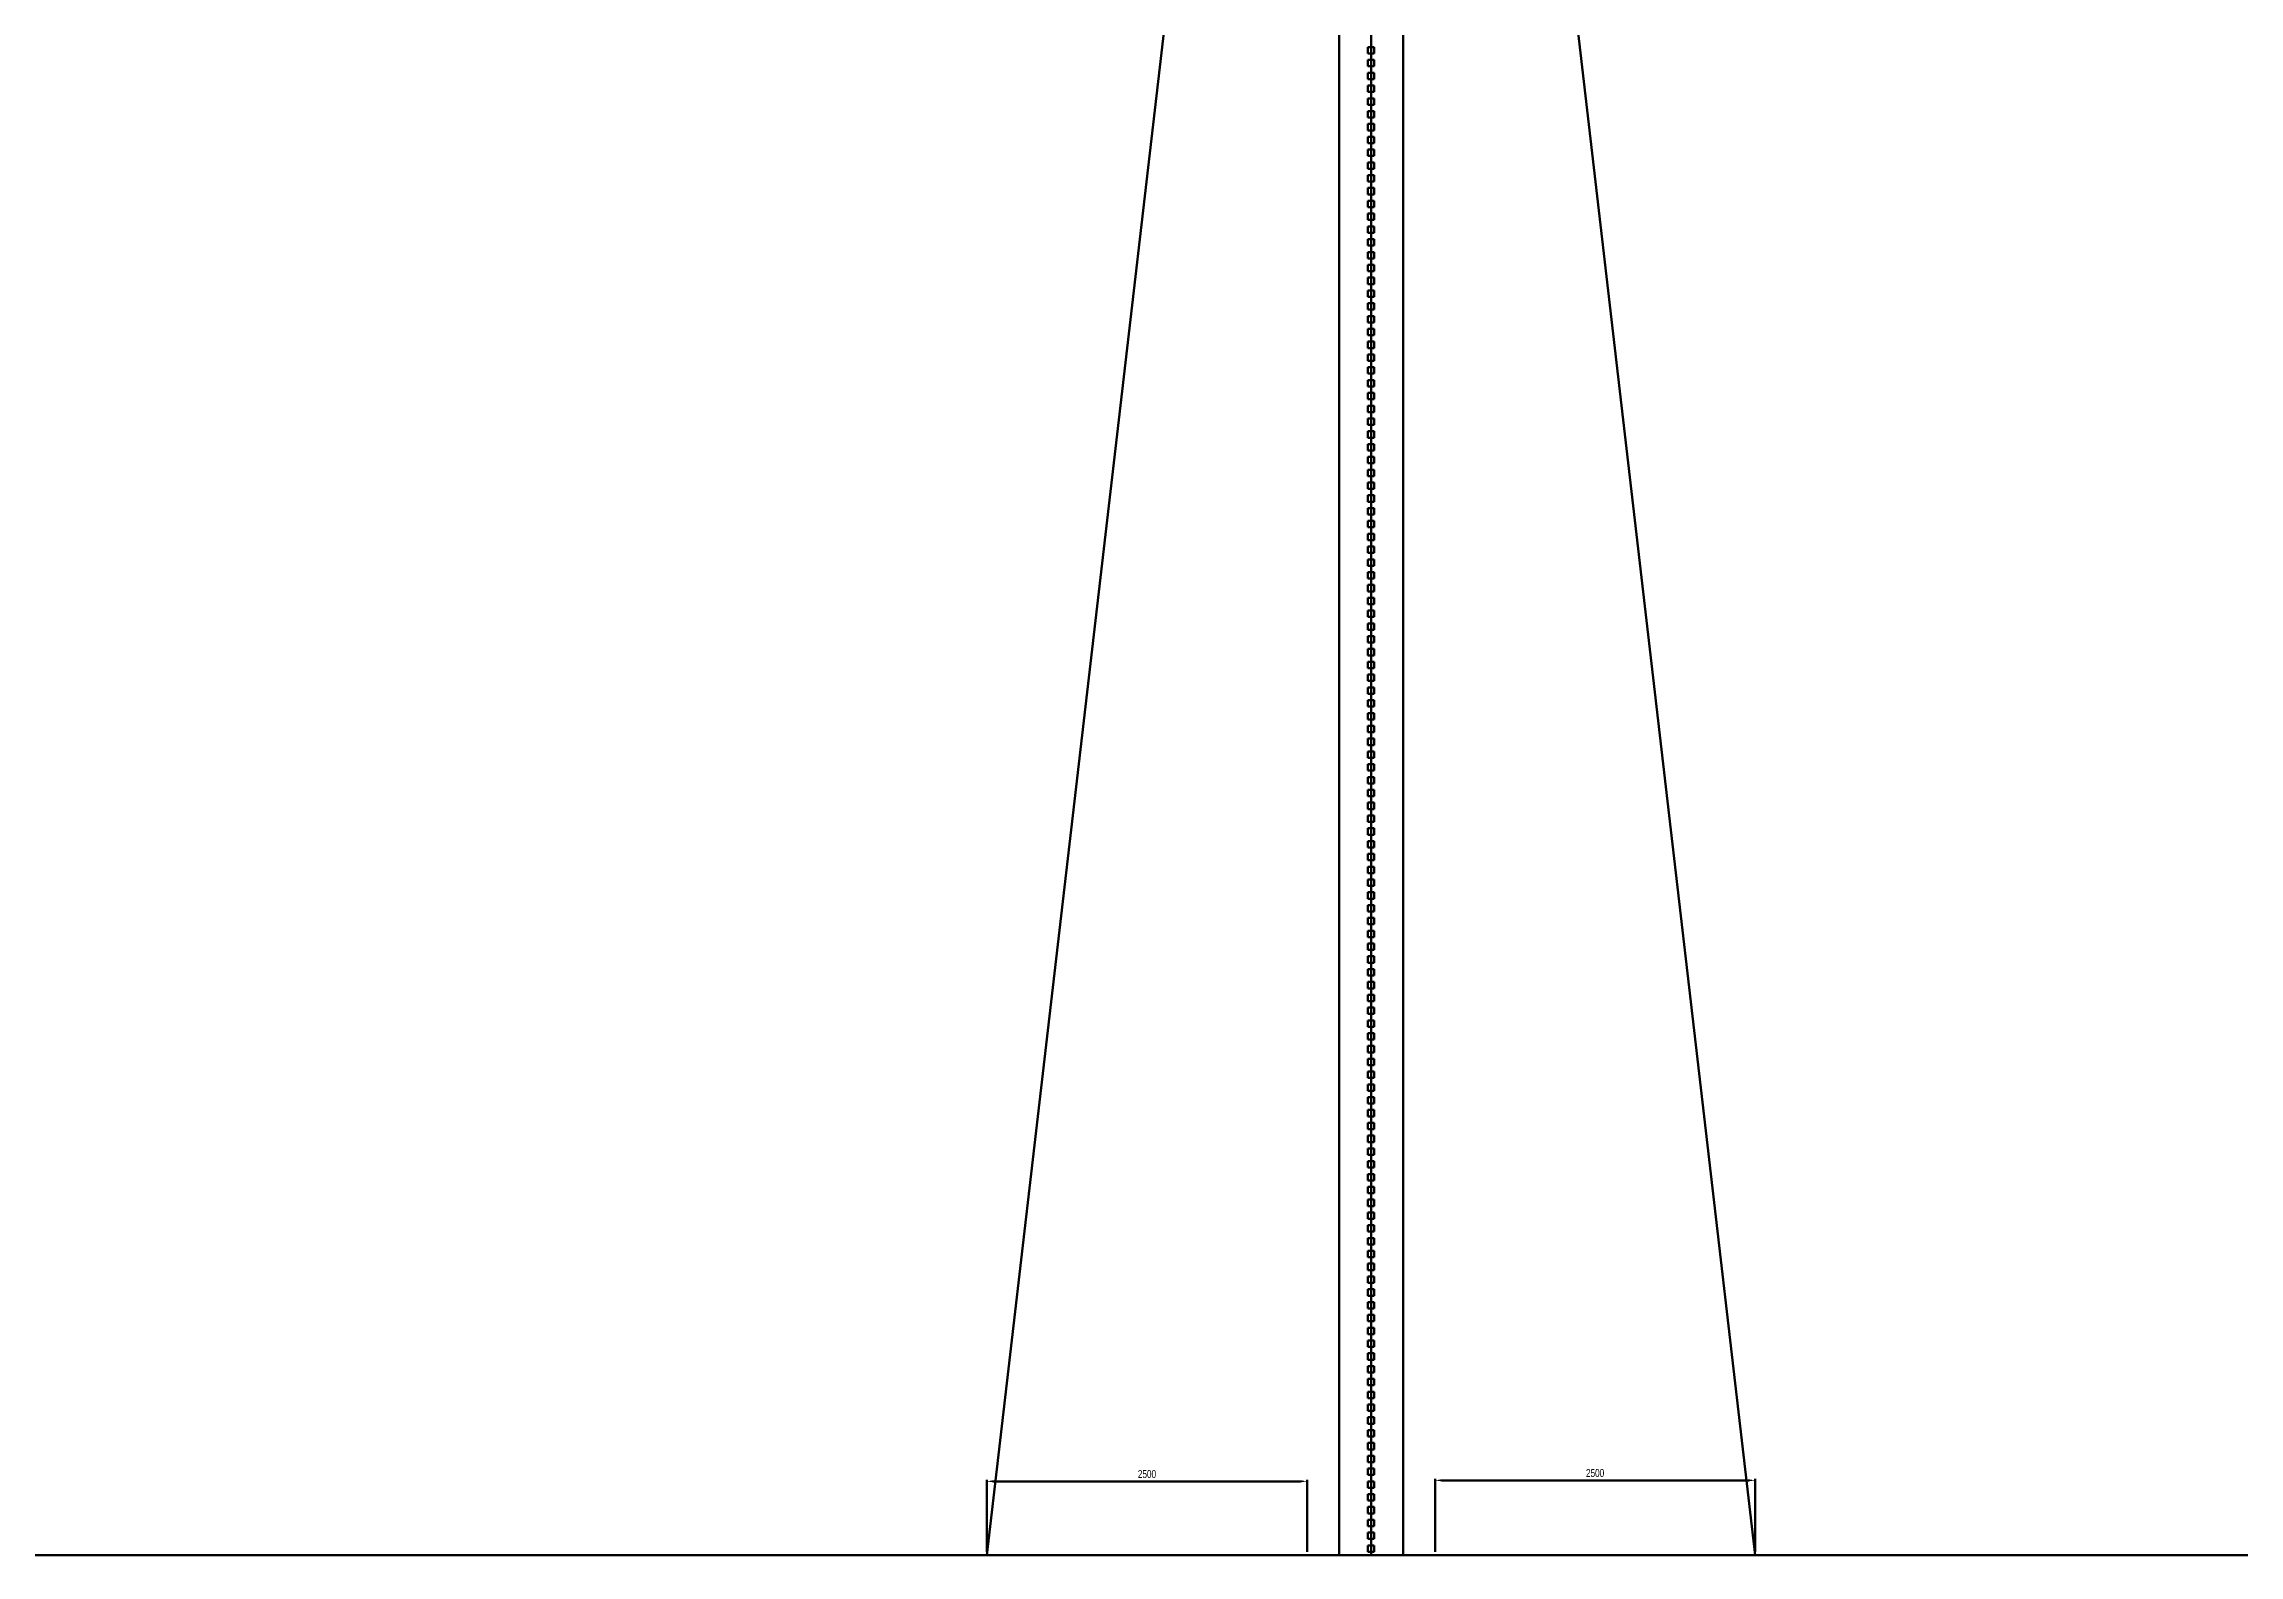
# Model space of a CAD drawing. Header units: millimetres. Extents: x 87961 to 634375, y 789523 to 1897921.
# Drawn here: x 130652 to 147798, y 1040118 to 1051919 of the extents above; entities that cross this region are included whole.
import ezdxf

# ---------------------------------------------------------------- set-up
doc = ezdxf.new("R2010")
doc.units = ezdxf.units.MM
doc.header["$LTSCALE"] = 30
doc.layers.add('DDIMS', color=2, linetype='Continuous', lineweight=100)
doc.styles.add('DM25', font='swisscl.ttf', dxfattribs={"height": 62.5})
doc.dimstyles.new('DM25', dxfattribs={"dimtxt": 62.5, "dimasz": 50, "dimexe": 13, "dimexo": 25, "dimgap": 25, "dimtad": 1, "dimdec": 0, "dimzin": 0, "dimdsep": 46, "dimtxsty": 'DM25', "dimcen": 25, "dimclrd": 3, "dimclre": 3, "dimclrt": 1, "dimadec": 0, "dimazin": 0, "dimtfac": 0.02, "dimtdec": 0, "dimtmove": 0, "dimatfit": 3, "dimfxl": 0, "dimtolj": 1, "dimtzin": 0, "dimlwd": -1, "dimlwe": -1, "dimarcsym": 0})

# ---------------------------------------------------------------- blocks, each defined once
blk = doc.blocks.new('*D376')
at = {"layer": 'DDIMS', "color": 3, "transparency": 16777216}
for p, q in [((138018, 1040143), (138018, 1040707)), ((138068, 1040694), (140468, 1040694)), ((140518, 1040143), (140518, 1040707))]:
    blk.add_line(p, q, dxfattribs=at)
for points in [[(138068, 1040703), (138068, 1040686), (138018, 1040694)], [(140468, 1040703), (140468, 1040686), (140518, 1040694)]]:
    blk.add_solid(points, dxfattribs=at)
at = {"layer": 'Defpoints', "color": 0, "transparency": 16777216}
for p in [(140518, 1040694), (138018, 1040118), (140518, 1040118)]:
    blk.add_point(p, dxfattribs=at)
at = {"layer": 'DDIMS', "color": 1, "transparency": 16777216, "insert": (139268, 1040751), "char_height": 62.5, "attachment_point": 5, "style": 'DM25'}
blk.add_mtext('\\A1;2500', dxfattribs=at)
blk = doc.blocks.new('*D377')
at = {"layer": 'DDIMS', "color": 3, "transparency": 16777216}
for p, q in [((141518, 1040143), (141518, 1040715)), ((141568, 1040702), (143968, 1040702)), ((144018, 1040143), (144018, 1040715))]:
    blk.add_line(p, q, dxfattribs=at)
for points in [[(141568, 1040710), (141568, 1040694), (141518, 1040702)], [(143968, 1040710), (143968, 1040694), (144018, 1040702)]]:
    blk.add_solid(points, dxfattribs=at)
at = {"layer": 'Defpoints', "color": 0, "transparency": 16777216}
for p in [(144018, 1040702), (141518, 1040118), (144018, 1040118)]:
    blk.add_point(p, dxfattribs=at)
at = {"layer": 'DDIMS', "color": 1, "transparency": 16777216, "insert": (142768, 1040759), "char_height": 62.5, "attachment_point": 5, "style": 'DM25'}
blk.add_mtext('\\A1;2500', dxfattribs=at)

msp = doc.modelspace()

# ---------------------------------------------------------------- linework, layer by layer
at = {"layer": 'DDIMS'}
for p, q in [((140767.9, 1063794.1), (138017.9, 1040118.4)), ((140767.9, 1063794.1), (140767.9, 1040118.4)), ((141017.9, 1063794.1), (141017.9, 1040118.4)), ((141267.9, 1063794.1), (144017.9, 1040118.4)), ((141267.9, 1063794.1), (141267.9, 1040118.4)), ((140992.9, 1051894.1), (141042.9, 1051894.1)), ((140992.9, 1051894.1), (140992.9, 1051844.1)), ((141042.9, 1051894.1), (141042.9, 1051844.1)), ((140992.9, 1051844.1), (141042.9, 1051844.1)), ((140992.9, 1051794.1), (141042.9, 1051794.1)), ((140992.9, 1051794.1), (140992.9, 1051744.1)), ((140992.9, 1051744.1), (141042.9, 1051744.1)), ((141042.9, 1051794.1), (141042.9, 1051744.1)), ((140992.9, 1051694.1), (141042.9, 1051694.1)), ((140992.9, 1051694.1), (140992.9, 1051644.1)), ((140992.9, 1051644.1), (141042.9, 1051644.1)), ((140992.9, 1051594.1), (141042.9, 1051594.1)), ((140992.9, 1051594.1), (140992.9, 1051544.1)), ((140992.9, 1051544.1), (141042.9, 1051544.1)), ((141042.9, 1051694.1), (141042.9, 1051644.1)), ((141042.9, 1051594.1), (141042.9, 1051544.1)), ((140992.9, 1051494.1), (141042.9, 1051494.1)), ((140992.9, 1051494.1), (140992.9, 1051444.1)), ((140992.9, 1051444.1), (141042.9, 1051444.1)), ((140992.9, 1051394.1), (141042.9, 1051394.1)), ((140992.9, 1051394.1), (140992.9, 1051344.1)), ((141042.9, 1051494.1), (141042.9, 1051444.1)), ((141042.9, 1051394.1), (141042.9, 1051344.1)), ((140992.9, 1051344.1), (141042.9, 1051344.1)), ((140992.9, 1051294.1), (141042.9, 1051294.1)), ((140992.9, 1051294.1), (140992.9, 1051244.1)), ((140992.9, 1051244.1), (141042.9, 1051244.1)), ((141042.9, 1051294.1), (141042.9, 1051244.1)), ((140992.9, 1051194.1), (141042.9, 1051194.1)), ((140992.9, 1051194.1), (140992.9, 1051144.1)), ((140992.9, 1051144.1), (141042.9, 1051144.1)), ((140992.9, 1051094.1), (141042.9, 1051094.1)), ((140992.9, 1051094.1), (140992.9, 1051044.1)), ((140992.9, 1051044.1), (141042.9, 1051044.1)), ((141042.9, 1051194.1), (141042.9, 1051144.1)), ((141042.9, 1051094.1), (141042.9, 1051044.1)), ((140992.9, 1050994.1), (141042.9, 1050994.1)), ((140992.9, 1050994.1), (140992.9, 1050944.1)), ((140992.9, 1050944.1), (141042.9, 1050944.1)), ((140992.9, 1050894.1), (141042.9, 1050894.1)), ((140992.9, 1050894.1), (140992.9, 1050844.1)), ((141042.9, 1050994.1), (141042.9, 1050944.1)), ((141042.9, 1050894.1), (141042.9, 1050844.1)), ((140992.9, 1050844.1), (141042.9, 1050844.1)), ((140992.9, 1050794.1), (141042.9, 1050794.1)), ((140992.9, 1050794.1), (140992.9, 1050744.1)), ((140992.9, 1050744.1), (141042.9, 1050744.1)), ((140992.9, 1050694.1), (141042.9, 1050694.1)), ((140992.9, 1050694.1), (140992.9, 1050644.1)), ((141042.9, 1050794.1), (141042.9, 1050744.1)), ((141042.9, 1050694.1), (141042.9, 1050644.1)), ((140992.9, 1050644.1), (141042.9, 1050644.1)), ((140992.9, 1050594.1), (141042.9, 1050594.1)), ((140992.9, 1050594.1), (140992.9, 1050544.1)), ((140992.9, 1050544.1), (141042.9, 1050544.1)), ((141042.9, 1050594.1), (141042.9, 1050544.1)), ((140992.9, 1050494.1), (141042.9, 1050494.1)), ((140992.9, 1050494.1), (140992.9, 1050444.1)), ((140992.9, 1050444.1), (141042.9, 1050444.1)), ((140992.9, 1050394.1), (141042.9, 1050394.1)), ((140992.9, 1050394.1), (140992.9, 1050344.1)), ((140992.9, 1050344.1), (141042.9, 1050344.1)), ((141042.9, 1050494.1), (141042.9, 1050444.1)), ((141042.9, 1050394.1), (141042.9, 1050344.1)), ((140992.9, 1050294.1), (141042.9, 1050294.1)), ((140992.9, 1050294.1), (140992.9, 1050244.1)), ((140992.9, 1050244.1), (141042.9, 1050244.1)), ((140992.9, 1050194.1), (141042.9, 1050194.1)), ((140992.9, 1050194.1), (140992.9, 1050144.1)), ((141042.9, 1050294.1), (141042.9, 1050244.1)), ((141042.9, 1050194.1), (141042.9, 1050144.1)), ((140992.9, 1050144.1), (141042.9, 1050144.1)), ((140992.9, 1050094.1), (141042.9, 1050094.1)), ((140992.9, 1050094.1), (140992.9, 1050044.1)), ((140992.9, 1050044.1), (141042.9, 1050044.1)), ((141042.9, 1050094.1), (141042.9, 1050044.1)), ((140992.9, 1049994.1), (141042.9, 1049994.1)), ((140992.9, 1049994.1), (140992.9, 1049944.1)), ((140992.9, 1049944.1), (141042.9, 1049944.1)), ((140992.9, 1049894.1), (141042.9, 1049894.1)), ((140992.9, 1049894.1), (140992.9, 1049844.1)), ((140992.9, 1049844.1), (141042.9, 1049844.1)), ((141042.9, 1049994.1), (141042.9, 1049944.1)), ((141042.9, 1049894.1), (141042.9, 1049844.1)), ((140992.9, 1049794.1), (141042.9, 1049794.1)), ((140992.9, 1049794.1), (140992.9, 1049744.1)), ((140992.9, 1049744.1), (141042.9, 1049744.1)), ((140992.9, 1049694.1), (141042.9, 1049694.1)), ((140992.9, 1049694.1), (140992.9, 1049644.1)), ((141042.9, 1049794.1), (141042.9, 1049744.1)), ((141042.9, 1049694.1), (141042.9, 1049644.1)), ((140992.9, 1049644.1), (141042.9, 1049644.1)), ((140992.9, 1049594.1), (141042.9, 1049594.1)), ((140992.9, 1049594.1), (140992.9, 1049544.1)), ((140992.9, 1049544.1), (141042.9, 1049544.1)), ((140992.9, 1049494.1), (141042.9, 1049494.1)), ((140992.9, 1049494.1), (140992.9, 1049444.1)), ((141042.9, 1049594.1), (141042.9, 1049544.1)), ((141042.9, 1049494.1), (141042.9, 1049444.1)), ((140992.9, 1049444.1), (141042.9, 1049444.1)), ((140992.9, 1049394.1), (141042.9, 1049394.1)), ((140992.9, 1049394.1), (140992.9, 1049344.1)), ((140992.9, 1049344.1), (141042.9, 1049344.1)), ((141042.9, 1049394.1), (141042.9, 1049344.1)), ((140992.9, 1049294.1), (141042.9, 1049294.1)), ((140992.9, 1049294.1), (140992.9, 1049244.1)), ((140992.9, 1049244.1), (141042.9, 1049244.1)), ((140992.9, 1049194.1), (141042.9, 1049194.1)), ((140992.9, 1049194.1), (140992.9, 1049144.1)), ((140992.9, 1049144.1), (141042.9, 1049144.1)), ((141042.9, 1049294.1), (141042.9, 1049244.1)), ((141042.9, 1049194.1), (141042.9, 1049144.1)), ((140992.9, 1049094.1), (141042.9, 1049094.1)), ((140992.9, 1049094.1), (140992.9, 1049044.1)), ((140992.9, 1049044.1), (141042.9, 1049044.1)), ((140992.9, 1048994.1), (141042.9, 1048994.1)), ((140992.9, 1048994.1), (140992.9, 1048944.1)), ((141042.9, 1049094.1), (141042.9, 1049044.1)), ((141042.9, 1048994.1), (141042.9, 1048944.1)), ((140992.9, 1048944.1), (141042.9, 1048944.1)), ((140992.9, 1048894.1), (141042.9, 1048894.1)), ((140992.9, 1048894.1), (140992.9, 1048844.1)), ((140992.9, 1048844.1), (141042.9, 1048844.1)), ((141042.9, 1048894.1), (141042.9, 1048844.1)), ((140992.9, 1048794.1), (141042.9, 1048794.1)), ((140992.9, 1048794.1), (140992.9, 1048744.1)), ((140992.9, 1048744.1), (141042.9, 1048744.1)), ((140992.9, 1048694.1), (141042.9, 1048694.1)), ((140992.9, 1048694.1), (140992.9, 1048644.1)), ((140992.9, 1048644.1), (141042.9, 1048644.1)), ((141042.9, 1048794.1), (141042.9, 1048744.1)), ((141042.9, 1048694.1), (141042.9, 1048644.1)), ((140992.9, 1048594.1), (141042.9, 1048594.1)), ((140992.9, 1048594.1), (140992.9, 1048544.1)), ((140992.9, 1048544.1), (141042.9, 1048544.1)), ((140992.9, 1048494.1), (141042.9, 1048494.1)), ((140992.9, 1048494.1), (140992.9, 1048444.1)), ((141042.9, 1048594.1), (141042.9, 1048544.1)), ((141042.9, 1048494.1), (141042.9, 1048444.1)), ((140992.9, 1048444.1), (141042.9, 1048444.1)), ((140992.9, 1048394.1), (141042.9, 1048394.1)), ((140992.9, 1048394.1), (140992.9, 1048344.1)), ((140992.9, 1048344.1), (141042.9, 1048344.1)), ((140992.9, 1048294.1), (141042.9, 1048294.1)), ((140992.9, 1048294.1), (140992.9, 1048244.1)), ((141042.9, 1048394.1), (141042.9, 1048344.1)), ((141042.9, 1048294.1), (141042.9, 1048244.1)), ((140992.9, 1048244.1), (141042.9, 1048244.1)), ((140992.9, 1048194.1), (141042.9, 1048194.1)), ((140992.9, 1048194.1), (140992.9, 1048144.1)), ((140992.9, 1048144.1), (141042.9, 1048144.1)), ((141042.9, 1048194.1), (141042.9, 1048144.1)), ((140992.9, 1048094.1), (141042.9, 1048094.1)), ((140992.9, 1048094.1), (140992.9, 1048044.1)), ((140992.9, 1048044.1), (141042.9, 1048044.1)), ((140992.9, 1047994.1), (141042.9, 1047994.1)), ((140992.9, 1047994.1), (140992.9, 1047944.1)), ((140992.9, 1047944.1), (141042.9, 1047944.1)), ((141042.9, 1048094.1), (141042.9, 1048044.1)), ((141042.9, 1047994.1), (141042.9, 1047944.1)), ((140992.9, 1047894.1), (141042.9, 1047894.1)), ((140992.9, 1047894.1), (140992.9, 1047844.1)), ((140992.9, 1047844.1), (141042.9, 1047844.1)), ((140992.9, 1047794.1), (141042.9, 1047794.1)), ((140992.9, 1047794.1), (140992.9, 1047744.1)), ((141042.9, 1047894.1), (141042.9, 1047844.1)), ((141042.9, 1047794.1), (141042.9, 1047744.1)), ((140992.9, 1047744.1), (141042.9, 1047744.1)), ((140992.9, 1047694.1), (141042.9, 1047694.1)), ((140992.9, 1047694.1), (140992.9, 1047644.1)), ((140992.9, 1047644.1), (141042.9, 1047644.1)), ((141042.9, 1047694.1), (141042.9, 1047644.1)), ((140992.9, 1047594.1), (141042.9, 1047594.1)), ((140992.9, 1047594.1), (140992.9, 1047544.1)), ((140992.9, 1047544.1), (141042.9, 1047544.1)), ((140992.9, 1047494.1), (141042.9, 1047494.1)), ((140992.9, 1047494.1), (140992.9, 1047444.1)), ((140992.9, 1047444.1), (141042.9, 1047444.1)), ((141042.9, 1047594.1), (141042.9, 1047544.1)), ((141042.9, 1047494.1), (141042.9, 1047444.1)), ((140992.9, 1047394.1), (141042.9, 1047394.1)), ((140992.9, 1047394.1), (140992.9, 1047344.1)), ((140992.9, 1047344.1), (141042.9, 1047344.1)), ((140992.9, 1047294.1), (141042.9, 1047294.1)), ((140992.9, 1047294.1), (140992.9, 1047244.1)), ((141042.9, 1047394.1), (141042.9, 1047344.1)), ((141042.9, 1047294.1), (141042.9, 1047244.1)), ((140992.9, 1047244.1), (141042.9, 1047244.1)), ((140992.9, 1047194.1), (141042.9, 1047194.1)), ((140992.9, 1047194.1), (140992.9, 1047144.1)), ((140992.9, 1047144.1), (141042.9, 1047144.1)), ((140992.9, 1047094.1), (141042.9, 1047094.1)), ((140992.9, 1047094.1), (140992.9, 1047044.1)), ((141042.9, 1047194.1), (141042.9, 1047144.1)), ((141042.9, 1047094.1), (141042.9, 1047044.1)), ((140992.9, 1047044.1), (141042.9, 1047044.1)), ((140992.9, 1046994.1), (141042.9, 1046994.1)), ((140992.9, 1046994.1), (140992.9, 1046944.1)), ((140992.9, 1046944.1), (141042.9, 1046944.1)), ((141042.9, 1046994.1), (141042.9, 1046944.1)), ((140992.9, 1046894.1), (141042.9, 1046894.1)), ((140992.9, 1046894.1), (140992.9, 1046844.1)), ((140992.9, 1046844.1), (141042.9, 1046844.1)), ((140992.9, 1046794.1), (141042.9, 1046794.1)), ((140992.9, 1046794.1), (140992.9, 1046744.1)), ((140992.9, 1046744.1), (141042.9, 1046744.1)), ((141042.9, 1046894.1), (141042.9, 1046844.1)), ((141042.9, 1046794.1), (141042.9, 1046744.1)), ((140992.9, 1046694.1), (141042.9, 1046694.1)), ((140992.9, 1046694.1), (140992.9, 1046644.1)), ((140992.9, 1046644.1), (141042.9, 1046644.1)), ((140992.9, 1046594.1), (141042.9, 1046594.1)), ((140992.9, 1046594.1), (140992.9, 1046544.1)), ((141042.9, 1046694.1), (141042.9, 1046644.1)), ((141042.9, 1046594.1), (141042.9, 1046544.1)), ((140992.9, 1046544.1), (141042.9, 1046544.1)), ((140992.9, 1046494.1), (141042.9, 1046494.1)), ((140992.9, 1046494.1), (140992.9, 1046444.1)), ((140992.9, 1046444.1), (141042.9, 1046444.1)), ((141042.9, 1046494.1), (141042.9, 1046444.1)), ((140992.9, 1046394.1), (141042.9, 1046394.1)), ((140992.9, 1046394.1), (140992.9, 1046344.1)), ((140992.9, 1046344.1), (141042.9, 1046344.1)), ((140992.9, 1046294.1), (141042.9, 1046294.1)), ((140992.9, 1046294.1), (140992.9, 1046244.1)), ((140992.9, 1046244.1), (141042.9, 1046244.1)), ((141042.9, 1046394.1), (141042.9, 1046344.1)), ((141042.9, 1046294.1), (141042.9, 1046244.1)), ((140992.9, 1046194.1), (141042.9, 1046194.1)), ((140992.9, 1046194.1), (140992.9, 1046144.1)), ((140992.9, 1046144.1), (141042.9, 1046144.1)), ((140992.9, 1046094.1), (141042.9, 1046094.1)), ((140992.9, 1046094.1), (140992.9, 1046044.1)), ((141042.9, 1046194.1), (141042.9, 1046144.1)), ((141042.9, 1046094.1), (141042.9, 1046044.1)), ((140992.9, 1046044.1), (141042.9, 1046044.1)), ((140992.9, 1045994.1), (141042.9, 1045994.1)), ((140992.9, 1045994.1), (140992.9, 1045944.1)), ((140992.9, 1045944.1), (141042.9, 1045944.1)), ((140992.9, 1045894.1), (141042.9, 1045894.1)), ((140992.9, 1045894.1), (140992.9, 1045844.1)), ((141042.9, 1045994.1), (141042.9, 1045944.1)), ((141042.9, 1045894.1), (141042.9, 1045844.1)), ((140992.9, 1045844.1), (141042.9, 1045844.1)), ((140992.9, 1045794.1), (141042.9, 1045794.1)), ((140992.9, 1045794.1), (140992.9, 1045744.1)), ((140992.9, 1045744.1), (141042.9, 1045744.1)), ((141042.9, 1045794.1), (141042.9, 1045744.1)), ((140992.9, 1045694.1), (141042.9, 1045694.1)), ((140992.9, 1045694.1), (140992.9, 1045644.1)), ((140992.9, 1045644.1), (141042.9, 1045644.1)), ((140992.9, 1045594.1), (141042.9, 1045594.1)), ((140992.9, 1045594.1), (140992.9, 1045544.1)), ((140992.9, 1045544.1), (141042.9, 1045544.1)), ((141042.9, 1045694.1), (141042.9, 1045644.1)), ((141042.9, 1045594.1), (141042.9, 1045544.1)), ((140992.9, 1045494.1), (141042.9, 1045494.1)), ((140992.9, 1045494.1), (140992.9, 1045444.1)), ((140992.9, 1045444.1), (141042.9, 1045444.1)), ((140992.9, 1045394.1), (141042.9, 1045394.1)), ((140992.9, 1045394.1), (140992.9, 1045344.1)), ((141042.9, 1045494.1), (141042.9, 1045444.1)), ((141042.9, 1045394.1), (141042.9, 1045344.1)), ((140992.9, 1045344.1), (141042.9, 1045344.1)), ((140992.9, 1045294.1), (141042.9, 1045294.1)), ((140992.9, 1045294.1), (140992.9, 1045244.1)), ((140992.9, 1045244.1), (141042.9, 1045244.1)), ((141042.9, 1045294.1), (141042.9, 1045244.1)), ((140992.9, 1045194.1), (141042.9, 1045194.1)), ((140992.9, 1045194.1), (140992.9, 1045144.1)), ((140992.9, 1045144.1), (141042.9, 1045144.1)), ((140992.9, 1045094.1), (141042.9, 1045094.1)), ((140992.9, 1045094.1), (140992.9, 1045044.1)), ((140992.9, 1045044.1), (141042.9, 1045044.1)), ((141042.9, 1045194.1), (141042.9, 1045144.1)), ((141042.9, 1045094.1), (141042.9, 1045044.1)), ((140992.9, 1044994.1), (141042.9, 1044994.1)), ((140992.9, 1044994.1), (140992.9, 1044944.1)), ((140992.9, 1044944.1), (141042.9, 1044944.1)), ((140992.9, 1044894.1), (141042.9, 1044894.1)), ((140992.9, 1044894.1), (140992.9, 1044844.1)), ((141042.9, 1044994.1), (141042.9, 1044944.1)), ((141042.9, 1044894.1), (141042.9, 1044844.1)), ((140992.9, 1044844.1), (141042.9, 1044844.1)), ((140992.9, 1044794.1), (141042.9, 1044794.1)), ((140992.9, 1044794.1), (140992.9, 1044744.1)), ((140992.9, 1044744.1), (141042.9, 1044744.1)), ((140992.9, 1044694.1), (141042.9, 1044694.1)), ((140992.9, 1044694.1), (140992.9, 1044644.1)), ((141042.9, 1044794.1), (141042.9, 1044744.1)), ((141042.9, 1044694.1), (141042.9, 1044644.1)), ((140992.9, 1044644.1), (141042.9, 1044644.1)), ((140992.9, 1044594.1), (141042.9, 1044594.1)), ((140992.9, 1044594.1), (140992.9, 1044544.1)), ((140992.9, 1044544.1), (141042.9, 1044544.1)), ((141042.9, 1044594.1), (141042.9, 1044544.1)), ((140992.9, 1044494.1), (141042.9, 1044494.1)), ((140992.9, 1044494.1), (140992.9, 1044444.1)), ((140992.9, 1044444.1), (141042.9, 1044444.1)), ((140992.9, 1044394.1), (141042.9, 1044394.1)), ((140992.9, 1044394.1), (140992.9, 1044344.1)), ((140992.9, 1044344.1), (141042.9, 1044344.1)), ((141042.9, 1044494.1), (141042.9, 1044444.1)), ((141042.9, 1044394.1), (141042.9, 1044344.1)), ((140992.9, 1044294.1), (141042.9, 1044294.1)), ((140992.9, 1044294.1), (140992.9, 1044244.1)), ((140992.9, 1044244.1), (141042.9, 1044244.1)), ((140992.9, 1044194.1), (141042.9, 1044194.1)), ((140992.9, 1044194.1), (140992.9, 1044144.1)), ((141042.9, 1044294.1), (141042.9, 1044244.1)), ((141042.9, 1044194.1), (141042.9, 1044144.1)), ((140992.9, 1044144.1), (141042.9, 1044144.1)), ((140992.9, 1044094.1), (141042.9, 1044094.1)), ((140992.9, 1044094.1), (140992.9, 1044044.1)), ((140992.9, 1044044.1), (141042.9, 1044044.1)), ((141042.9, 1044094.1), (141042.9, 1044044.1)), ((140992.9, 1043994.1), (141042.9, 1043994.1)), ((140992.9, 1043994.1), (140992.9, 1043944.1)), ((140992.9, 1043944.1), (141042.9, 1043944.1)), ((140992.9, 1043894.1), (141042.9, 1043894.1)), ((140992.9, 1043894.1), (140992.9, 1043844.1)), ((140992.9, 1043844.1), (141042.9, 1043844.1)), ((141042.9, 1043994.1), (141042.9, 1043944.1)), ((141042.9, 1043894.1), (141042.9, 1043844.1)), ((140992.9, 1043794.1), (141042.9, 1043794.1)), ((140992.9, 1043794.1), (140992.9, 1043744.1)), ((140992.9, 1043744.1), (141042.9, 1043744.1)), ((140992.9, 1043694.1), (141042.9, 1043694.1)), ((140992.9, 1043694.1), (140992.9, 1043644.1)), ((141042.9, 1043794.1), (141042.9, 1043744.1)), ((141042.9, 1043694.1), (141042.9, 1043644.1)), ((140992.9, 1043644.1), (141042.9, 1043644.1)), ((140992.9, 1043594.1), (141042.9, 1043594.1)), ((140992.9, 1043594.1), (140992.9, 1043544.1)), ((140992.9, 1043544.1), (141042.9, 1043544.1)), ((140992.9, 1043494.1), (141042.9, 1043494.1)), ((140992.9, 1043494.1), (140992.9, 1043444.1)), ((141042.9, 1043594.1), (141042.9, 1043544.1)), ((141042.9, 1043494.1), (141042.9, 1043444.1)), ((140992.9, 1043444.1), (141042.9, 1043444.1)), ((140992.9, 1043394.1), (141042.9, 1043394.1)), ((140992.9, 1043394.1), (140992.9, 1043344.1)), ((140992.9, 1043344.1), (141042.9, 1043344.1)), ((141042.9, 1043394.1), (141042.9, 1043344.1)), ((140992.9, 1043294.1), (141042.9, 1043294.1)), ((140992.9, 1043294.1), (140992.9, 1043244.1)), ((140992.9, 1043244.1), (141042.9, 1043244.1)), ((140992.9, 1043194.1), (141042.9, 1043194.1)), ((140992.9, 1043194.1), (140992.9, 1043144.1)), ((140992.9, 1043144.1), (141042.9, 1043144.1)), ((141042.9, 1043294.1), (141042.9, 1043244.1)), ((141042.9, 1043194.1), (141042.9, 1043144.1)), ((140992.9, 1043094.1), (141042.9, 1043094.1)), ((140992.9, 1043094.1), (140992.9, 1043044.1)), ((140992.9, 1043044.1), (141042.9, 1043044.1)), ((140992.9, 1042994.1), (141042.9, 1042994.1)), ((140992.9, 1042994.1), (140992.9, 1042944.1)), ((141042.9, 1043094.1), (141042.9, 1043044.1)), ((141042.9, 1042994.1), (141042.9, 1042944.1)), ((140992.9, 1042944.1), (141042.9, 1042944.1)), ((140992.9, 1042894.1), (141042.9, 1042894.1)), ((140992.9, 1042894.1), (140992.9, 1042844.1)), ((140992.9, 1042844.1), (141042.9, 1042844.1)), ((141042.9, 1042894.1), (141042.9, 1042844.1)), ((140992.9, 1042794.1), (141042.9, 1042794.1)), ((140992.9, 1042794.1), (140992.9, 1042744.1)), ((140992.9, 1042744.1), (141042.9, 1042744.1)), ((140992.9, 1042694.1), (141042.9, 1042694.1)), ((140992.9, 1042694.1), (140992.9, 1042644.1)), ((140992.9, 1042644.1), (141042.9, 1042644.1)), ((141042.9, 1042794.1), (141042.9, 1042744.1)), ((141042.9, 1042694.1), (141042.9, 1042644.1)), ((140992.9, 1042594.1), (141042.9, 1042594.1)), ((140992.9, 1042594.1), (140992.9, 1042544.1)), ((140992.9, 1042544.1), (141042.9, 1042544.1)), ((140992.9, 1042494.1), (141042.9, 1042494.1)), ((140992.9, 1042494.1), (140992.9, 1042444.1)), ((141042.9, 1042594.1), (141042.9, 1042544.1)), ((141042.9, 1042494.1), (141042.9, 1042444.1)), ((140992.9, 1042444.1), (141042.9, 1042444.1)), ((140992.9, 1042394.1), (141042.9, 1042394.1)), ((140992.9, 1042394.1), (140992.9, 1042344.1)), ((140992.9, 1042344.1), (141042.9, 1042344.1)), ((140992.9, 1042294.1), (141042.9, 1042294.1)), ((140992.9, 1042294.1), (140992.9, 1042244.1)), ((141042.9, 1042394.1), (141042.9, 1042344.1)), ((141042.9, 1042294.1), (141042.9, 1042244.1)), ((140992.9, 1042244.1), (141042.9, 1042244.1)), ((140992.9, 1042194.1), (141042.9, 1042194.1)), ((140992.9, 1042194.1), (140992.9, 1042144.1)), ((140992.9, 1042144.1), (141042.9, 1042144.1)), ((141042.9, 1042194.1), (141042.9, 1042144.1)), ((140992.9, 1042094.1), (141042.9, 1042094.1)), ((140992.9, 1042094.1), (140992.9, 1042044.1)), ((140992.9, 1042044.1), (141042.9, 1042044.1)), ((140992.9, 1041994.1), (141042.9, 1041994.1)), ((140992.9, 1041994.1), (140992.9, 1041944.1)), ((140992.9, 1041944.1), (141042.9, 1041944.1)), ((141042.9, 1042094.1), (141042.9, 1042044.1)), ((141042.9, 1041994.1), (141042.9, 1041944.1)), ((140992.9, 1041894.1), (141042.9, 1041894.1)), ((140992.9, 1041894.1), (140992.9, 1041844.1)), ((140992.9, 1041844.1), (141042.9, 1041844.1)), ((140992.9, 1041794.1), (141042.9, 1041794.1)), ((140992.9, 1041794.1), (140992.9, 1041744.1)), ((141042.9, 1041894.1), (141042.9, 1041844.1)), ((141042.9, 1041794.1), (141042.9, 1041744.1)), ((140992.9, 1041744.1), (141042.9, 1041744.1)), ((140992.9, 1041694.1), (141042.9, 1041694.1)), ((140992.9, 1041694.1), (140992.9, 1041644.1)), ((140992.9, 1041644.1), (141042.9, 1041644.1)), ((141042.9, 1041694.1), (141042.9, 1041644.1)), ((140992.9, 1041594.1), (141042.9, 1041594.1)), ((140992.9, 1041594.1), (140992.9, 1041544.1)), ((140992.9, 1041544.1), (141042.9, 1041544.1)), ((140992.9, 1041494.1), (141042.9, 1041494.1)), ((140992.9, 1041494.1), (140992.9, 1041444.1)), ((140992.9, 1041444.1), (141042.9, 1041444.1)), ((141042.9, 1041594.1), (141042.9, 1041544.1)), ((141042.9, 1041494.1), (141042.9, 1041444.1)), ((140992.9, 1041394.1), (141042.9, 1041394.1)), ((140992.9, 1041394.1), (140992.9, 1041344.1)), ((140992.9, 1041344.1), (141042.9, 1041344.1)), ((140992.9, 1041294.1), (141042.9, 1041294.1)), ((140992.9, 1041294.1), (140992.9, 1041244.1)), ((141042.9, 1041394.1), (141042.9, 1041344.1)), ((141042.9, 1041294.1), (141042.9, 1041244.1)), ((140992.9, 1041244.1), (141042.9, 1041244.1)), ((140992.9, 1041194.1), (141042.9, 1041194.1)), ((140992.9, 1041194.1), (140992.9, 1041144.1)), ((140992.9, 1041144.1), (141042.9, 1041144.1)), ((140992.9, 1041094.1), (141042.9, 1041094.1)), ((140992.9, 1041094.1), (140992.9, 1041044.1)), ((141042.9, 1041194.1), (141042.9, 1041144.1)), ((141042.9, 1041094.1), (141042.9, 1041044.1)), ((140992.9, 1041044.1), (141042.9, 1041044.1)), ((140992.9, 1040994.1), (141042.9, 1040994.1)), ((140992.9, 1040994.1), (140992.9, 1040944.1)), ((140992.9, 1040944.1), (141042.9, 1040944.1)), ((141042.9, 1040994.1), (141042.9, 1040944.1)), ((140992.9, 1040894.1), (141042.9, 1040894.1)), ((140992.9, 1040894.1), (140992.9, 1040844.1)), ((140992.9, 1040844.1), (141042.9, 1040844.1)), ((140992.9, 1040794.1), (141042.9, 1040794.1)), ((140992.9, 1040794.1), (140992.9, 1040744.1)), ((140992.9, 1040744.1), (141042.9, 1040744.1)), ((141042.9, 1040894.1), (141042.9, 1040844.1)), ((141042.9, 1040794.1), (141042.9, 1040744.1)), ((140992.9, 1040694.1), (141042.9, 1040694.1)), ((140992.9, 1040694.1), (140992.9, 1040644.1)), ((140992.9, 1040644.1), (141042.9, 1040644.1)), ((140992.9, 1040594.1), (141042.9, 1040594.1)), ((140992.9, 1040594.1), (140992.9, 1040544.1)), ((141042.9, 1040694.1), (141042.9, 1040644.1)), ((141042.9, 1040594.1), (141042.9, 1040544.1)), ((140992.9, 1040544.1), (141042.9, 1040544.1)), ((140992.9, 1040494.1), (141042.9, 1040494.1)), ((140992.9, 1040494.1), (140992.9, 1040444.1)), ((140992.9, 1040444.1), (141042.9, 1040444.1)), ((141042.9, 1040494.1), (141042.9, 1040444.1)), ((140992.9, 1040394.1), (141042.9, 1040394.1)), ((140992.9, 1040394.1), (140992.9, 1040344.1)), ((140992.9, 1040344.1), (141042.9, 1040344.1)), ((140992.9, 1040294.1), (141042.9, 1040294.1)), ((140992.9, 1040294.1), (140992.9, 1040244.1)), ((140992.9, 1040244.1), (141042.9, 1040244.1)), ((141042.9, 1040394.1), (141042.9, 1040344.1)), ((141042.9, 1040294.1), (141042.9, 1040244.1)), ((121624, 1040118.4), (160411.7, 1040118.4)), ((134555.7, 1040118.4), (173343.3, 1040118.4)), ((140992.9, 1040194.1), (141042.9, 1040194.1)), ((140992.9, 1040194.1), (140992.9, 1040144.1)), ((140992.9, 1040144.1), (141042.9, 1040144.1)), ((141042.9, 1040194.1), (141042.9, 1040144.1))]:
    msp.add_line(p, q, dxfattribs=at)

# ---------------------------------------------------------------- dimensions: what is measured, and where the dimension line sits
for base, p1, p2, picture, middle in [((140517.9, 1040694.4), (138017.9, 1040118.4), (140517.9, 1040118.4), '*D376', (139267.9, 1040751.5)), ((144017.9, 1040702.1), (141517.9, 1040118.4), (144017.9, 1040118.4), '*D377', (142767.9, 1040759.1))]:
    dim = msp.add_linear_dim(base=base, p1=p1, p2=p2, dimstyle='DM25', override={"dimfxl": 10}, dxfattribs=at)
    dim.commit()
    dim.dimension.update_dxf_attribs({"geometry": picture, "text_midpoint": middle})

doc.saveas('drawing.dxf')
